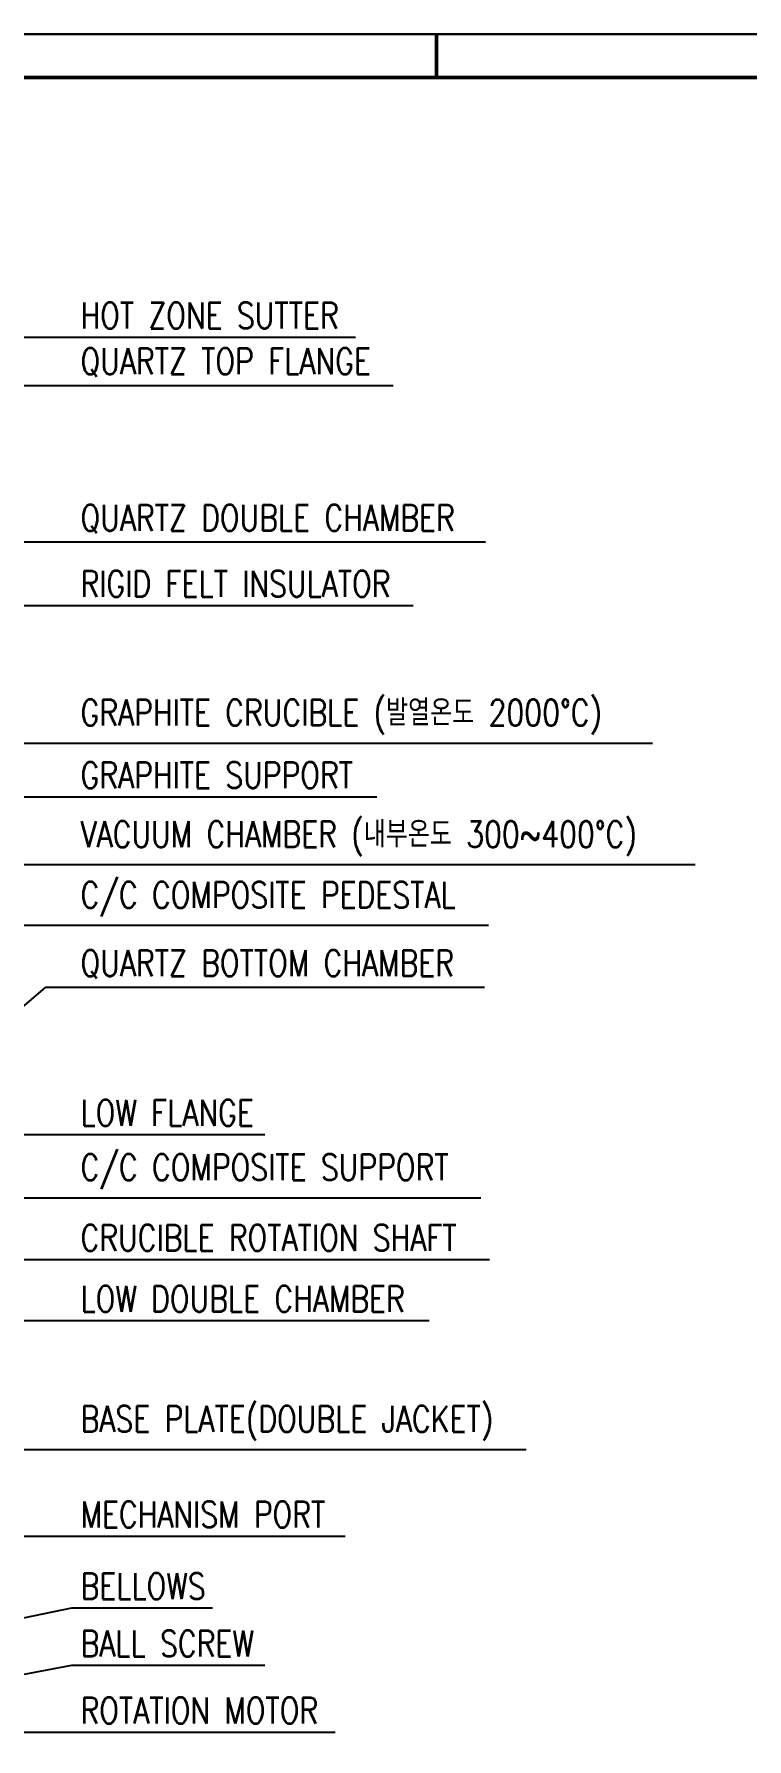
# Model space of a CAD drawing. Header units: millimetres. Extents: x 334 to 3694, y 0 to 2376.
# Drawn here: x 1643 to 2300, y 806 to 2376 of the extents above; entities that cross this region are included whole.
import ezdxf

# ---------------------------------------------------------------- set-up
doc = ezdxf.new("R2010")
doc.units = ezdxf.units.MM
doc.header["$LTSCALE"] = 3
doc.layers.add('1_외형선', color=7, linetype='Continuous', lineweight=25)
doc.layers.add('8_외각선', color=4, linetype='Continuous', lineweight=50)
doc.layers.add('Plot-Box', color=211, linetype='Continuous', plot=False)
doc.layers.add('PLOT_BOX', color=221, linetype='Continuous', plot=False)
doc.styles.add('축척08', font='romans.shx', dxfattribs={"width": 0.8, "height": 24, "bigfont": 'whgtxt.shx'})
doc.dimstyles.new('축척08', dxfattribs={"dimscale": 8, "dimtxt": 24, "dimasz": 3, "dimexe": 1, "dimexo": 1, "dimgap": 1, "dimtad": 3, "dimdec": 4, "dimzin": 9, "dimdsep": 46, "dimtxsty": '축척08', "dimcen": 0, "dimclrd": 3, "dimclre": 3, "dimclrt": 256, "dimadec": 4, "dimazin": 2, "dimtm": 1e-09, "dimtfac": 0.6, "dimtdec": 4, "dimtmove": 0, "dimatfit": 0, "dimfxl": 1.5, "dimtolj": 1, "dimlwd": -1, "dimlwe": -1, "dimarcsym": 0})

# ---------------------------------------------------------------- blocks, each defined once
blk = doc.blocks.new('A$C4976374A')
at = {"layer": '8_외각선'}
for p, q in [((210, 292), (210, 297)), ((210, 292), (210, 297)), ((20, 292), (415, 292))]:
    blk.add_line(p, q, dxfattribs=at)
blk.add_lwpolyline([(20, 292), (415, 292), (415, 5), (20, 5)], close=True, dxfattribs=at)
at = {"layer": 'Plot-Box'}
blk.add_lwpolyline([(0, 297), (420, 297), (420, 0), (0, 0)], close=True, dxfattribs=at)

msp = doc.modelspace()

# ---------------------------------------------------------------- linework, layer by layer
at = {"layer": 'Plot-Box'}
msp.add_lwpolyline([(334, 0), (3694, 0), (3694, 2376), (334, 2376)], close=True, dxfattribs=at)
at = {"layer": 'PLOT_BOX'}
msp.add_lwpolyline([(334, 0), (3694, 0), (3694, 2376), (334, 2376)], close=True, dxfattribs=at)

# ---------------------------------------------------------------- block references
at = {"layer": '1_외형선', "xscale": 8, "yscale": 8, "zscale": 8}
msp.add_blockref('A$C4976374A', (334, 0), dxfattribs=at)

# ---------------------------------------------------------------- texts
at = {"layer": '1_외형선', "char_height": 24, "attachment_point": 7, "style": '축척08'}
for s, insert in [('HOT ZONE SUTTER', (1686.2, 2104.8)), ('QUARTZ TOP FLANGE', (1686.2, 2060.4)), ('QUARTZ DOUBLE CHAMBER', (1686.2, 1916.2)), ('RIGID FELT INSULATOR', (1686.2, 1857.7)), ('GRAPHITE CRUCIBLE (발열온도 2000%%DC)', (1686.2, 1731)), ('GRAPHITE SUPPORT', (1686.2, 1681.5)), ('VACUUM CHAMBER (내부온도 300~400%%DC)', (1686.2, 1619)), ('C/C COMPOSITE PEDESTAL', (1686.2, 1563.1)), ('QUARTZ BOTTOM CHAMBER', (1686.2, 1506)), ('LOW FLANGE', (1686.2, 1370.4)), ('C/C COMPOSITE SUPPORT', (1686.2, 1312.2)), ('CRUCIBLE ROTATION SHAFT', (1686.2, 1255.3)), ('LOW DOUBLE CHAMBER ', (1686.2, 1199)), ('BASE PLATE(DOUBLE JACKET)', (1686.2, 1080.4)), ('MECHANISM PORT', (1686.2, 1000.5)), ('BELLOWS', (1686.2, 934.4)), ('BALL SCREW', (1686.2, 881.5)), ('ROTATION MOTOR', (1686.2, 819.9))]:
    msp.add_mtext(s, dxfattribs=dict(at, insert=insert))

# ---------------------------------------------------------------- leaders
at = {"layer": '1_외형선', "annotation_type": 0, "has_hookline": 1, "hookline_direction": 0}
for points, text_width in [([(1410.4, 2096.8), (1678.2, 2096.8)], 253.4), ([(1526.9, 2052.4), (1678.2, 2052.4)], 288.1), ([(1482.9, 1908.2), (1678.2, 1908.2)], 373.1), ([(1436.9, 1849.7), (1678.2, 1849.7)], 306.4), ([(1341.9, 1723), (1678.2, 1723)], 526.8), ([(1341.9, 1673.5), (1678.2, 1673.5)], 273), ([(1444.7, 1611), (1678.2, 1611)], 566.1), ([(1286.9, 1555.1), (1678.2, 1555.1)], 375.9), ([(1526.9, 1389.3), (1654.2, 1498), (1678.2, 1498)], 372.2), ([(1581.9, 1362.4), (1678.2, 1362.4)], 169.7), ([(1376.9, 1304.2), (1678.2, 1304.2)], 368.6), ([(1291.9, 1247.3), (1678.2, 1247.3)], 376.8), ([(1482.9, 1191), (1678.2, 1191)], 321), ([(1496.9, 1072.4), (1678.2, 1072.4)], 410.6), ([(1319.1, 992.5), (1678.2, 992.5)], 243.7), ([(1312.4, 850.9), (1678.2, 926.4)], 121.6), ([(1384.7, 818.6), (1678.2, 873.5)], 169.7), ([(1537.2, 811.9), (1678.2, 811.9)], 234.6)]:
    msp.add_leader(points, dimstyle='축척08', override={"dimgap": 1, "dimtad": 1}, dxfattribs=dict(at, text_width=text_width))

doc.saveas('drawing.dxf')
